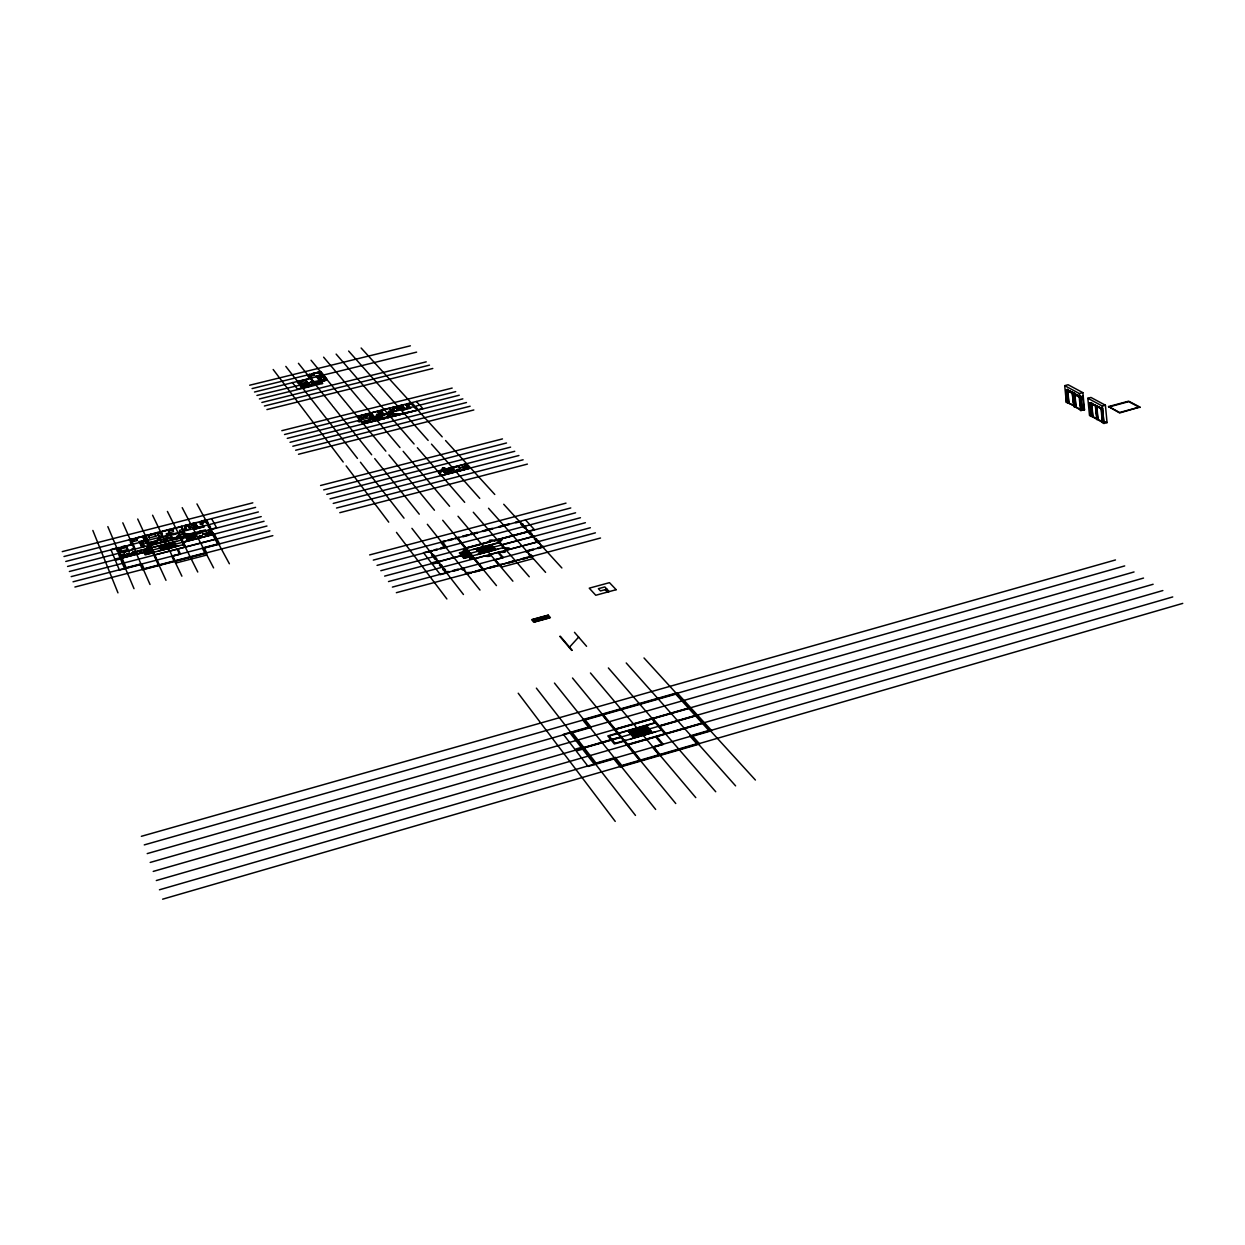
<?xml version="1.0" encoding="UTF-8"?>
<svg xmlns="http://www.w3.org/2000/svg" width="1245" height="1245" viewBox="0 0 1245 1245"><rect width="100%" height="100%" fill="white"/><g stroke="black" fill="none" stroke-linecap="round" stroke-linejoin="round"><path stroke-width="1.5" d="M486.795 551.862L486.935 549.154L488.849 551.317M486.313 551.986L486.468 549.278M484.118 549.372L484.258 546.679M167.515 548.718L168.464 546.166L169.507 548.205M166.348 546.259L167.281 543.723L168.324 545.746M167.048 548.827L167.997 546.29M165.881 546.384L166.814 543.847M406.757 406.212L409.231 405.745L406.804 406.352M444.278 467.964L442.66 468.385L445.228 469.054L444.278 467.964L443.609 469.458L442.551 468.26M150.194 544.33L151.112 543.816M309.414 384.596L307.157 385.125M307.048 384.938L309.367 384.456M359.961 420.265L359.229 421.588L358.451 420.654L360.739 421.215M322.237 376.472L323.669 376.114L321.552 375.632L322.237 376.472L322.984 375.274L316.915 376.768L318.533 379.211L316.028 376.208L320.307 375.165L318.206 372.582M187.793 533.996L186.096 534.432L188.4 535.179L187.793 533.996L186.703 535.615L185.521 533.296M402.664 406.804L403.333 405.808L400.672 406.041M400.532 406.088L399.863 407.068L402.664 406.648M140.078 542.664L145.587 541.248L146.085 542.322L147.221 540.672M321.739 374.216L321.615 374.278M195.792 524.939L193.846 524.923M196.648 523.865L193.893 523.927M193.738 523.989L192.773 525.203L195.636 525.001M190.781 527.662L189.52 528.067M185.038 529.592L186.33 529.156M184.369 528.285L185.661 527.849M310.923 384.643L311.873 383.693M313.507 384.456L314.456 383.522L311.826 383.849M133.651 553.029L134.429 552.266L132.437 552.313M134.164 553.262L135.487 551.971L132.701 552.049M397.544 408.049L397.98 408.376M464.805 557.635L469.318 553.932L470.999 555.986L464.805 557.635L463.124 555.581L469.318 553.932M462.658 554.99L467.171 551.317L468.836 553.356L462.658 554.99L460.992 552.951L467.171 551.317M156.932 543.131L150.287 544.594M450.815 469.785L450.379 469.692M454.238 467.902L456.012 466.564L456.666 467.28L453.6 467.186L456.666 467.28M398.151 414.99L400.408 414.414L397.606 414.367L413.449 411.146M197.519 534.043L199.636 532.595L200.056 533.389L197.099 533.249L200.056 533.389M205.97 530.666L205.534 529.872L188.415 534.276L191.356 534.416L190.952 533.623L188.82 535.07L188.135 533.747L185.598 534.401M139.533 542.509L141.712 541.046L142.07 541.84L139.16 541.699L141.868 547.037M316.479 376.768L318.627 376.239L316.028 376.208M392.377 409.014L393.202 408.78M189.754 526.464L188.835 526.744M397.264 408.142L396.455 408.376M647.633 727.08L638.312 729.741M194.594 535.568L194.609 535.381M195.403 533L195.309 532.844M393.062 410.352L394.572 410.336M397.373 409.418L398.4 409.356M492.491 545.824L484.663 547.893M487.464 550.243L494.716 548.422M190.08 527.927L189.629 528.3M165.756 545.357L159.376 546.913M174.393 543.038L166.814 544.999M168.589 547.193L175.592 545.481M447.313 470.283L449.103 470.345M189.94 527.226L190.765 527.429M393.98 409.652L394.12 409.823M142.817 544.423L143.642 543.94L142.926 542.244M190.08 536.579L191.792 536.673M398.431 409.838L395.038 410.85L393.031 408.578L395.988 407.846L397.995 410.119M159.438 889.786L1172.743 596.931M162.613 899.186L1182.75 603.389M629.176 732.371L637.736 729.912L636.849 730.006M581.259 747.436L574.879 749.272L563.362 734.317L588.48 727.142L582.52 719.688L677.062 692.796L711.72 730.706L692.718 736.2L699.674 744.012L620.352 767.013L613.925 758.983L588.107 766.438L576.217 751L582.598 749.179M583.889 747.482L610.875 739.732M611.933 739.421L620.368 736.993M659.227 725.835L695.208 715.517M153.228 871.422L1153.119 584.263M584.216 747.918L611.233 740.153M612.275 739.857L620.726 737.429M659.601 726.271L695.581 715.922M633.16 735.966L640.957 733.725M642.42 733.461L641.533 733.57L650.886 730.877M624.508 740.448L625.753 740.355M661.391 729.835L660.519 730.348M615.077 743.296L623.543 740.853M624.694 740.666L661.577 730.052M623.901 741.289L615.419 743.716L608.821 735.593L617.224 733.18M624.29 741.771L625.348 741.46M626.064 743.934L627.122 743.623M665.857 733.476L702.055 723.034M156.31 880.542L1162.861 590.55M627.091 745.179L702.445 723.454M147.206 853.603L1134.039 571.953M614.096 729.368L688.438 708.094M150.194 862.443L1143.517 578.069M653.065 718.738L688.812 708.498M614.625 730.006L615.668 729.71M616.353 732.122L617.411 731.811M618.532 733.196L655.181 722.676M609.163 736.013L617.582 733.601M618.718 733.398L655.368 722.894M141.37 836.313L1115.473 559.954M144.264 844.904L1124.702 565.915M578.629 637.129L569.214 647.478M606.953 589.165L600.479 590.939L598.378 588.683L604.837 586.924L609.225 591.593M189.738 527.289L190.641 527.382M1108.564 406.555L1119.613 412.484L1139.829 407.037L1119.66 412.966L1108.564 406.555L1128.639 401.17L1139.829 407.037M1098.028 419.192L1096.627 419.378L1098.028 419.192L1096.767 405.745M1102.432 422.288L1103.833 422.117L1102.572 408.625L1090.246 402.898L1091.523 416.297L1102.665 422.428L1101.405 408.936M1102.572 408.625L1101.156 408.811L1102.276 422.537L1103.941 423.456L1107.054 422.615L1105.42 405.216L1090.931 397.451L1087.85 398.275L1089.499 415.503L1091.134 416.406L1089.857 403.006L1102.354 408.858L1090.527 403.411M449.025 571.595L446.659 571.548M452.666 570.63L458.113 569.167M460.93 568.42L463.249 567.798L464.727 569.634M533.187 549.107L525.608 551.13L526.666 552.329M537.622 547.924L541.342 546.679M392.393 587.095L595.406 532.844M449.492 572.202L440.372 574.645L432.295 564.141L437.633 562.724M453.133 571.222L458.596 569.774M461.413 569.012L462.938 570.117M533.716 549.699L527.896 551.255L528.44 551.862M538.151 548.516L543.816 546.991L543.1 546.213M1068.941 402.649L1067.572 402.82L1075.12 406.041L1073.828 392.798L1066.28 389.638L1067.805 402.944L1068.941 402.649L1067.65 389.467L1066.514 389.778M1080.847 410.119L1082.232 409.947L1080.94 396.641L1073.392 393.482L1074.684 406.726L1076.053 406.555L1074.762 393.311L1073.626 393.607M1076.053 406.555L1074.917 406.85L1073.595 392.673L1072.443 392.984L1073.75 406.212L1075.12 406.041M470.812 572.373L467.108 572.607M475.263 571.19L484.461 568.716M489.721 567.315L495.059 565.884M497.533 565.214L500.863 564.327M508.816 562.195L514.138 560.779M521.577 558.787L527.04 557.324M529.436 556.671L530.323 556.437L529.016 554.974M471.015 572.638L529.67 556.935M396.346 592.698L600.526 538.011M471.295 572.98L466.299 574.318L465.319 573.089M475.761 571.797L484.959 569.323M490.219 567.922L495.572 566.491M498.047 565.821L501.362 564.934M509.329 562.802L514.652 561.37M522.091 559.378L527.569 557.916M529.965 557.278L532.627 556.562L530.79 554.492M1079.228 397.108L1080.504 410.399L1084.519 409.792L1082.87 392.657L1068.117 384.752L1064.708 385.654L1066.374 402.633L1065.704 389.794L1072.116 393.264L1074.108 406.882L1072.816 393.638L1079.228 397.108L1082.668 396.19L1083.959 409.481M1095.647 406.43L1096.798 406.119L1095.398 406.306L1096.876 419.503M1080.504 410.399L1084.519 409.792M533.327 558.585L502 566.989L500.459 565.168M1087.85 398.275L1102.307 406.041L1105.42 405.216M1108.61 407.037L1128.686 401.653L1139.875 407.52M1091.523 416.297L1092.923 416.126L1091.647 402.726L1090.495 403.038L1091.772 416.437L1092.923 416.126M465.116 548.158L490.079 541.528M494.14 540.454L527.584 531.584M380.814 570.708L580.45 517.733M465.474 548.594L490.328 541.824L489.254 540.377A4.015 1.447 -10.6 0 1 494.125 540.61L494.187 540.703M494.389 540.735L497.346 540.595M497.782 539.848L527.833 531.864M466.455 548.843L466.019 548.889A4.031 1.463 -10.8 0 0 463.389 551.177L467.513 550.134M497.626 540.579L501.688 539.49A4.015 1.447 -10.5 0 1 498.965 541.746M467.248 550.757L460.199 552.64L464.712 558.196L471.808 556.297M460.432 552.92L467.497 551.053M468.307 550.741L499.074 542.571M468.431 550.881L469.194 550.508M499.198 542.711L473.162 549.45M477.006 549.932L483.527 548.205M436.715 561.542L431.377 562.958L423.502 552.733L431.735 550.555M438.831 561.511L461.444 555.488M462.331 555.254L469.412 553.371M502 544.703L532.222 536.673M384.627 576.108L585.383 522.713M1073.828 392.798L1072.692 393.109L1073.984 406.337M479.839 552.375L486.39 550.632M1064.708 385.654L1079.415 393.576L1082.87 392.657M472.4 555.706L473.396 555.612M503.307 547.473L502.56 547.847M464.478 557.9L471.575 556.001M472.509 555.846L503.431 547.613M472.088 556.639L472.976 556.39M504.303 548.267L504.707 548.173A4.046 1.478 -10.5 0 1 509.501 548.438L505.439 549.574M1079.571 396.828L1080.707 396.517L1081.998 409.807M388.487 581.571L590.363 527.74M473.987 558.958L485.363 555.815A4.062 1.478 -10.6 0 0 490.265 556.033L489.114 554.663M489.223 554.788L500.148 551.722M504.241 550.788L537.171 542.104M364.287 422.678L363.633 423.269L364.801 423.3M369.64 554.912L566.008 503.136M444.963 540.844L440.481 542.026L443.189 545.419M448.107 540.003L452.34 538.898M455.001 538.182L458.736 537.202M462.658 536.159L468.26 534.681M470.719 534.027L477.162 532.331M482.438 530.93L492.289 528.331M498.934 526.588L504.676 525.063M505.921 524.736L508.785 523.974M515.352 522.246L520.659 521.655M373.313 560.11L570.77 507.944M445.414 541.404L442.675 542.135L444.947 544.952M448.573 540.579L452.791 539.458M455.452 538.758L459.203 537.762M463.124 536.719L468.727 535.241M471.186 534.587L477.629 532.891M482.92 531.49L492.771 528.892M499.416 527.133L505.159 525.608M506.419 525.281L509.267 524.534M515.85 522.791L518.947 522.106M434.178 549.901L436.979 549.154M440.325 548.267L444.185 546.664M377.048 565.386L575.579 512.8M432.186 551.13L431.284 551.831M434.629 550.477L437.431 549.73M440.777 548.843L446.784 547.255L445.943 546.213M529.187 530.977L534.385 529.607L525.468 519.912M145.852 554.383L152.73 552.609M153.555 552.329L183.544 544.579M152.855 552.889L145.976 554.663L143.611 549.45L150.458 547.691M153.617 552.453L154.411 552.095M182.75 544.937L183.606 544.719M152.995 553.2L153.851 552.982M153.633 554.57L154.489 554.352M185.661 546.882L215.136 539.256M71.183 576.622L266.959 526.012M336.508 508.038L523.118 459.778M73.035 581.804L269.885 530.806M339.792 512.691L527.398 464.105M74.902 587.033L272.842 535.646M206.872 554.99L176.494 562.88L175.669 561.184M132.593 538.992L129.215 539.49L129.589 540.33M141.121 536.813L146.817 535.35M150.209 534.478L153.711 533.576M157.539 532.455L156.045 532.829M162.239 531.382L165.18 530.479M176.79 527.662L173.148 528.596M180.027 526.822L182.003 526.324M195.932 522.604L190.034 524.114M63.993 556.515L255.599 507.369M323.684 489.892L506.513 442.987M132.561 539.225L131.285 539.91M135.938 538.354L139.922 537.342M141.339 536.968L181.972 526.542M184.898 525.795L188.026 525.001M190.205 524.441L195.979 522.962M201.519 521.53L205.3 521.079M130.663 540.112L130.958 541.451M157.617 533.545L161.585 532.953L160.138 532.891M168.76 530.681L172.744 530.105L171.281 530.028M206.374 520.846L206.437 521.842M131.783 540.735L133.059 540.408M145.385 537.109L143.44 537.607L145.743 537.902M188.602 526.308L190.08 526.09M132.017 541.264L133.293 540.937M185.521 527.6L184.556 527.864M188.96 526.993L190.438 526.775M132.141 541.824L133.526 541.466M158.551 535.521L162.348 534.541L161.087 531.911M169.725 532.658L173.522 531.677L172.215 529.047M193.784 526.479L196.959 525.655M207.51 522.947L208.786 525.312M143.798 539.412L146.35 538.758M169.398 532.953L166.239 533.763L167.203 535.755L170.378 534.93M182.657 529.545L179.513 530.354L180.509 532.331L183.669 531.522M194.734 526.448L197.115 525.67M185.614 529.141L186.205 528.923M144.171 540.206L146.708 539.552M194.998 527.226L197.348 526.619M139.16 541.699L144.249 540.392L142.552 536.657M185.069 529.81L186.548 529.592M118.882 547.504L110.898 549.559L114.882 559.161L120.049 557.822M121.823 546.757L125.823 545.73M129.464 544.796L131.254 544.112M195.387 527.973L200.243 526.713M200.601 526.635L203.433 525.872M65.767 561.464L258.384 511.944M326.828 494.358L510.59 447.126M133.277 544.407L117.948 548.345L120.049 553.325M195.901 528.674L203.215 526.806L202.951 526.028M159.765 538.042L184.322 531.88L181.645 526.635M195.169 529.094L203.947 526.837M159.936 538.416L160.138 539.832M146.085 542.322L147.781 541.871L145.525 541.108M118.446 549.512L126.974 547.318L127.908 549.481L119.364 551.691M148.264 541.902L145.727 542.555L145.042 541.077M147.735 542.291L145.603 543.069L147.953 542.758M160.449 539.49L157.041 540.314A3.253 1.074 -13 0 1 159.702 538.525M120.329 550.041L118.913 549.652M149.089 542.664L161.648 539.583M172.993 539.303L171.779 536.828L170.456 537.202L170.97 538.245A3.237 1.074 -13 0 1 167.344 538.058L164.869 538.634L165.367 539.692A3.253 1.074 -13 0 1 161.757 539.505M119.458 550.586L120.454 550.337M141.105 544.952L144.093 544.189L143.05 541.902M149.151 542.804L171.857 536.968M179.047 535.117L184.82 533.794L183.653 534.883M183.513 534.229L184.711 534.51M209.985 527.522L210.327 529.032M118.057 551.395L118.742 553.013M119.753 551.317L120.765 551.053M147.128 544.189L148.669 543.8M135.316 549.014L131.783 549.636A3.268 1.089 -13.3 0 1 134.507 547.816L132.95 543.676M141.199 546.041L141.51 546.01A3.268 1.089 -13.2 0 1 145.011 546.228L141.712 547.364M147.579 544.765L148.279 544.003M149.742 544.081L156.979 542.213L157.43 543.162M179.7 536.253L176.65 536.984A3.237 1.074 -12.9 0 1 179.296 535.194M147.455 544.89L148.98 544.501M188.415 534.276L190.952 533.623M165.772 540.408L163.982 541.466M159.842 542.369L161.165 542.026M182.47 536.548L183.793 536.221M211.557 529.078L216.599 527.771L211.588 518.651M67.557 566.459L261.217 516.582M330.018 498.856L514.73 451.297M149.524 545.652L180.338 538.182M180.914 537.42L210.078 529.903M438.162 471.155L465.988 463.996M119.006 553.636L119.551 554.928M208.724 530.526L209.72 530.261M464.758 464.572L465.708 464.323M180.587 538.167L184.54 537.14A3.828 1.276 -12.9 0 1 181.428 539.272L181.194 539.365M188.228 536.813L191.279 536.035M192.446 535.599L194.983 534.945M209.113 531.226L210.094 530.977M445.477 470.532L448.387 469.785M449.476 469.381L451.888 468.742M465.35 465.21L465.863 464.338M188.042 536.937L191.528 536.05M209.253 531.506L210.249 531.257M448.714 469.925L445.337 470.641L444.512 469.661M466.517 465.225L465.568 465.459L467.093 465.863M121.185 554.788L124.656 554.118L122.135 554.772M192.85 536.393L195.403 535.739M211.603 531.397L212.739 532.611M438.038 471.839L441.788 470.875A3.688 1.229 -10.8 0 1 439.189 472.835L438.971 472.929M450.114 470.096L452.542 469.474M190.563 537.171L192.088 536.766M202.919 534.105L209.3 532.471L208.211 530.448M209.642 532.222L210.623 531.957M447.967 470.812L449.429 470.439M151.408 547.675L176.634 541.326M143.735 549.73L150.583 547.956M151.47 547.8L181.303 540.112L180.447 540.33M191.045 537.731L191.714 536.968M448.605 471.326L449.087 470.626M122.337 555.581L124.733 554.959M185.365 536.268L186.75 539.023L192.477 537.544L191.076 534.805M190.252 538.136L195.932 536.766L194.453 533.934M444.574 472.54L450.036 471.139L447.858 468.665M120.174 556.437L120.532 557.262M190.111 538.167L190.656 539.225A3.253 1.089 -12.8 0 1 186.999 539.038L184.929 536.377M200.725 535.661L199.465 536.268M447.998 471.808L453.351 470.392L451.079 467.84M457.958 469.334L456.837 469.894M208.133 534.136L209.222 533.856M465.116 467.855L466.159 467.591M122.664 556.359L127.644 555.083M128.002 554.99L130.912 554.212M183.202 541.98L212.522 534.416L211.977 533.42L205.627 535.054L206.156 536.066M468.867 467.171L462.813 468.727L463.622 469.63M123.13 557.106L130.616 555.177M121.948 557.791L143.875 552.142M144.731 551.909L151.594 550.15M441.742 475.279L469.692 468.073M69.362 571.517L264.065 521.266M333.24 503.416L518.9 455.514M122.057 558.071L144 552.406M144.856 552.189L151.719 550.414M183.342 542.26L212.662 534.696M120.516 558.927L115.334 560.266L119.411 570.101L140.311 564.685L142.552 569.79L206.857 553.091L204.258 548.111L219.711 544.112L214.078 533.731M161.181 549.201L167.53 547.567M62.25 551.628L252.828 502.824M320.572 485.488L502.466 438.909M372.224 419.051L369.174 419.783A2.926 0.903 -11.1 0 1 371.321 418.304L372.38 419.238M362.155 421.806L382.402 416.717L384.051 418.662M390.027 416.032L387.039 416.748A2.926 0.903 -11 0 1 389.156 415.27L393.902 413.838L395.505 415.659M362.233 421.915L378.293 417.76M378.464 417.791A2.926 0.903 -11 0 0 381.919 417.869L381.219 417.044L382.495 416.826M388.907 415.207L394.105 414.056M393.311 414.834L393.793 414.212M393.218 414.927L394.572 414.601M394.976 414.523L397.233 413.947L398.244 415.099M363.058 422.911L369.516 421.292L370.123 422.039M375.757 420.11L377.453 419.69M376.052 420.079L377.219 419.783M362.917 423.845L384.534 418.413M388.051 417.526L416.997 410.243M290.038 442.302L462.844 398.851M292.824 446.239L466.47 402.524M295.656 450.239L470.128 406.228M298.504 454.269L473.831 409.963M281.821 430.692L452.168 388.067M284.529 434.521L455.686 391.63M397.03 406.399L402.306 405.076M362.248 415.41L360.568 416.157M370.979 413.231L368.691 414.305M368.318 414.398L371.959 413.854L370.574 413.838M378.278 411.908L381.919 411.364L380.519 411.332M380.986 411.348L378.651 411.815M396.143 408.033L397.513 407.831M396.922 408.92L398.431 408.874M369.625 415.954L373.018 415.099L371.259 413.029M379.351 413.698L376.519 414.398L377.858 415.954L380.674 415.254M379.6 413.449L382.978 412.609L381.203 410.539M391.195 410.726L388.378 411.426L389.716 412.982L392.548 412.266M401.092 408.064L404.174 407.473M376.581 415.083L376.939 415.488M388.44 412.111L388.798 412.515M402.384 408.64L404.485 408.111M402.898 409.216L407.255 408.127M407.566 408.049L410.087 407.395M287.268 438.38L459.249 395.225M374.34 417.168L392.782 412.531L389.265 408.531M371.368 418.04L393.249 412.546L389.638 408.438M371.15 418.32L367.882 413.885M361.206 421.215L358.933 421.79L357.984 420.639M266.912 409.589L432.778 368.473M319.763 374.48L321.895 373.951M320.214 375.041L322.346 374.512M254.494 392.019L416.608 352.133M311.266 378.278L298.395 381.437L301.072 384.876M299.018 382.246L306.192 380.488L307.375 381.982L300.185 383.756M324.105 376.114L321.957 376.644L321.117 375.632M323.684 376.41L321.941 377.017L323.965 376.737M299.921 382.775L300.761 382.573M300.076 382.978L300.916 382.775M318.269 378.449L320.774 377.826L319.483 376.255M300.465 383.476L301.057 382.775M324.758 377.437L323.358 377.826M312.806 380.628L310.861 377.764M323.669 377.78L324.743 377.951M323.871 378.247L325.147 377.92M313.647 381.312L310.814 381.982A2.77 0.794 -11.4 0 1 312.915 380.628L313.818 381.452M256.937 395.459L326.672 378.729M300.87 386.012L300.418 385.063M305.025 385.203L302.302 385.872L303.656 387.771M326.875 379.725L323.84 380.441A3.253 0.934 -11.3 0 1 326.283 378.853L327.061 379.647M303.142 385.841L305.243 385.312L306.457 386.946M326.968 380.13L321.21 381.546L322.751 383.429L259.396 398.945M319.218 382.137L320.572 381.81M321.366 381.733L326.672 379.772M303.453 386.401L305.461 385.903M303.873 386.93L308.62 386.401M308.355 385.825L311.421 385.857M301.804 388.02L297.462 389.094L292.357 382.48M303.78 387.771L311.343 385.903M261.87 402.462L426.226 361.844M264.376 406.01L429.478 365.143M249.685 385.219L410.368 345.814M309.491 374.278L307.344 375.508M312.339 373.578L315.685 372.769M316.884 372.473L320.743 371.524M252.081 388.596L320.899 371.695M309.787 374.652L308.776 375.165M315.981 373.126L312.417 373.842M317.179 372.831L321.039 371.882L326.299 378.262M310.13 375.087L308.962 375.383L310.332 377.095M309.351 375.725L310.425 375.461M308.962 376.192L308.137 375.352M309.647 376.099L310.721 375.834M309.849 376.488L311.017 376.208L310.254 375.103M314.674 375.196L311.483 376.083L310.596 374.978L313.444 374.278L314.331 375.383M142.303 544.547L140.452 542.882M156.123 542.524L157.041 542.944M368.769 421.557L369.718 421.868M319.342 378.122L317.366 377.002M394.307 410.881L393.544 410.897M401.279 406.166L403.115 405.979M392.471 409.294L392.175 409.325M194.516 524.098L196.477 523.927M310.985 384.674L313.367 384.503M131.55 553.2L133.48 553.091M131.27 553.449L133.993 553.325M460.992 552.951L468.836 553.356M463.124 555.581L470.999 555.986M395.443 414.523L397.777 415.083L396.953 414.149L396.252 415.456L394.665 413.636M1066.28 389.638L1073.065 393.249L1074.311 406.057L1068.381 402.804L1067.121 390.043M1073.392 393.482L1080.178 397.093L1081.423 409.963L1075.493 406.71L1074.233 393.887M1090.246 402.898L1101.778 409.014L1103.008 422.133L1097.779 419.269L1096.518 405.621M1105.389 421.697L1107.054 422.615M1074.684 406.726L1081.096 410.243L1079.804 396.953M606.019 589.43L608.291 591.842M605.101 589.679L607.373 592.091M416.344 401.497L422.926 408.64L418.196 409.527M413.044 403.894L413.885 404.812M415.597 406.695L417.153 408.407M522.667 523.834L523.414 524.674M524.456 525.81L526.059 527.553M528.72 530.463L532.191 534.276M533.389 535.583L534.603 536.906M536.144 538.587L536.984 539.521M537.856 540.47L539.645 542.431M361.128 348.009L398.789 389.28M399.489 390.043L442.193 436.839M445.57 440.543L494.779 494.467M503.727 504.272L561.869 567.969M644.007 657.967L755.404 780.039M519.694 521.92L542.104 546.477M410.881 403.536L407.053 403.753M411.55 404.267L412.391 405.185M414.103 407.068L415.659 408.78M465.77 463.762L467.715 465.91L459.654 467.98L457.927 466.066M468.431 466.673L469.91 468.307L441.944 475.528L439.563 472.773M520.939 524.301L521.702 525.125M522.729 526.261L524.332 528.02M526.977 530.93L530.448 534.743M531.646 536.05L532.844 537.373M534.385 539.054L535.241 539.988M536.113 540.937L537.887 542.898M464.214 464.51L465.863 466.33L459.794 467.902L458.144 466.066M410.228 407.395L410.85 408.08L402.929 410.119L400.999 408.127M409.652 407.52L403.536 409.776L401.886 408.08M404.065 407.348L405.683 409.231M348.647 351.059L385.592 392.564M386.261 393.327L428.155 440.403M431.486 444.138L479.761 498.389M488.538 508.256L545.59 572.358M626.219 662.962L735.608 785.875M527.444 552.126L529.794 554.756M452.838 470.408L450.332 470.159L450.97 470.875L448.667 468.462M395.101 406.741L392.191 407.473M448.262 468.556L450.55 471.155M447.702 468.774L448.511 469.692M445.726 469.069L444.574 467.746L442.146 468.369L443.313 469.692M447.78 471.731L448.62 472.68A3.144 1.043 -10.7 0 1 444.838 472.555L444.792 472.509M444.263 469.645L445.134 470.641M389.701 408.095L356.973 416.624L363.089 424.063M394.291 413.745L395.972 415.659M442.411 470.065L444.73 472.618L442.006 470.174M393.747 416.032L392.408 416.359M497.533 539.552L498.233 540.361M499.385 541.684L504.91 548.065M506.077 549.403L506.777 550.212M652.707 718.318L666.215 733.896M389.203 415.021L390.774 416.842M336.134 354.109L372.348 395.863M373.018 396.641L414.087 443.983M417.355 447.733L464.696 502.326M473.302 512.255L529.265 576.762M608.369 667.958L715.735 791.742M389.732 416.063L390.401 416.935M438.754 472.991L441.135 475.73M498.498 541.917L504.023 548.298M504.132 550.648L505.299 552.017A4.062 1.478 -10.5 0 1 500.35 551.768M574.49 632.335L586.582 646.311M387.989 417.604L388.191 417.682A3.439 1.058 -11 0 0 383.942 417.557L384.783 418.538M384.378 414.663L384.44 414.741A2.91 0.887 -11 0 0 380.954 414.616L381.655 415.441M498.591 548.905L477.38 554.554M655.788 731.718L630.499 738.985M498.825 552.329L503.353 557.62L495.339 559.768L499.51 564.701M656.737 736.635L663.398 744.401L653.812 747.171L659.943 754.423M377.826 411.395L381.281 415.425M377.453 411.488L380.908 415.519M382.106 416.919L383.678 418.756M491.557 544.75L493.409 546.897M493.783 547.333L495.65 549.512M646.279 725.493L648.987 728.652M649.516 729.29L652.24 732.465M497.938 552.562L502.217 557.573M655.679 736.931L661.951 744.277L652.38 747.047L658.885 754.735M490.592 544.999L492.444 547.162M492.818 547.598L494.67 549.761M645.128 725.819L647.82 728.979M648.365 729.617L651.088 732.807M489.627 545.263L491.479 547.411M491.853 547.847L493.705 550.025M643.976 726.162L646.669 729.321M647.213 729.943L649.937 733.134M488.662 545.512L490.514 547.675M490.872 548.111L492.724 550.29M642.825 726.489L645.517 729.648M646.062 730.286L648.769 733.461M547.224 615.419L549.372 617.94M487.698 545.777L489.534 547.94M489.907 548.36L491.759 550.539M641.673 726.815L644.365 729.975M644.91 730.613L647.618 733.803M546.181 615.699L548.329 618.22M486.733 546.026L488.569 548.189M488.943 548.625L490.795 550.804M640.521 727.142L643.214 730.317M643.758 730.939L646.451 734.13M377.764 418.009L379.227 419.736M377.391 418.102L378.853 419.845M545.139 615.979L547.286 618.516M485.768 546.29L487.604 548.454M487.978 548.889L489.814 551.053M639.37 727.485L642.062 730.644M642.591 731.282L645.299 734.472M544.112 616.259L546.244 618.796M376.223 418.289L376.924 419.114A2.926 0.903 -11.1 0 1 373.469 419.051L373.298 419.005M486.639 548.703L484.803 546.539L484.694 549.216M638.218 727.811L640.895 730.971M644.147 734.799L641.44 731.609L641.673 735.297M560.312 636.257L572.202 650.31M374.465 417.137L374.543 417.246A2.926 0.903 -11.1 0 0 370.932 417.137L371.632 417.946M543.069 616.555L545.201 619.076M559.83 636.382L571.72 650.435M323.607 357.175L359.089 399.163M359.743 399.941L399.987 447.577M403.178 451.344L449.585 506.264M458.02 516.255L512.893 581.182M590.457 672.985L695.784 797.625M494.203 559.705L498.607 564.934M542.026 616.835L544.158 619.372M482.873 547.053L484.165 548.578M485.068 549.652L486.359 551.193M635.915 728.465L637.798 730.706M639.136 732.278L641.035 734.519M540.984 617.115L543.131 619.652M481.908 547.318L483.729 549.481M484.087 549.917L485.939 552.095M634.763 728.792L637.44 731.967M637.969 732.605L640.661 735.795M539.956 617.411L542.089 619.932M480.928 547.567L482.764 549.73M483.122 550.165L484.959 552.36M633.612 729.134L636.288 732.293M636.817 732.931L639.51 736.137M538.914 617.691L541.046 620.228M367.508 413.978L372.006 419.332M373.562 421.09L372.224 421.433M479.963 547.831L481.784 549.994M482.157 550.43L483.994 552.609M632.46 729.461L635.121 732.636M635.666 733.274L638.343 736.464M537.871 617.971L540.003 620.508M478.998 548.08L480.819 550.259M481.177 550.695L483.013 552.873M631.308 729.788L633.97 732.963M634.499 733.601L637.191 736.807M536.828 618.251L538.96 620.788M478.033 548.345L479.854 550.508M480.212 550.944L482.048 553.138M630.157 730.115L632.818 733.289M633.347 733.928L636.024 737.133M365.61 414.445L367.353 416.53L361.315 418.04L359.603 415.954M535.786 618.547L537.918 621.084M365.392 414.943L363.384 415.456M477.068 548.594L478.874 550.772M479.247 551.208L481.068 553.387M629.005 730.457L631.651 733.632M632.195 734.27L634.857 737.46M534.759 618.827L536.875 621.364M476.104 548.858L477.909 551.021M478.267 551.457L480.103 553.651M627.853 730.784L630.499 733.959M631.028 734.597L633.705 737.803M533.716 619.107L535.832 621.644M532.673 619.403L534.79 621.94M357.72 416.421L363.664 423.658M457.911 538.105L465.988 547.924M467.762 550.072L468.82 551.364M470.019 552.811L470.797 553.76M471.995 555.223L473.1 556.562M474.874 558.709L483.356 569.012M603.374 714.77L615.154 729.072M619.279 734.099L615.497 729.492L652.022 719.034L664.799 733.772L627.791 744.432L623.932 739.748M621.037 736.215L622.173 737.6M628.149 744.868L640.63 760.026M468.602 551.426L469.801 552.873M470.579 553.823L471.777 555.286M619.014 734.161L620.773 736.293M621.909 737.678L623.667 739.826M466.315 548.874L467.357 550.134M311.048 360.241L345.783 402.477M346.437 403.255L385.857 451.172M388.969 454.97L434.443 510.232M442.706 520.27L496.459 585.601M572.498 678.011L675.755 803.523M468.167 551.535L469.349 552.998M470.143 553.932L471.341 555.394M618.485 734.317L620.243 736.449M621.379 737.834L623.138 739.981M320.339 372.053L325.957 378.9M457.039 538.338L465.77 548.967M466.875 550.306L467.933 551.597M469.132 553.045L469.91 553.994M471.124 555.457L472.213 556.795M473.333 558.165L482.469 569.261M602.331 715.066L618.236 734.394M619.979 736.526L621.115 737.912M622.873 740.044L639.556 760.337M319.436 376.504L320.323 377.593M319.202 380.13L321.926 379.243A2.755 0.794 -11.3 0 0 318.72 379.196M322.019 383.6L320.494 381.717L314.736 383.133L316.106 384.829M459.312 552.873L463.825 558.429M607.762 735.888L614.361 744.028M319.047 382.091L319.654 382.822A2.77 0.809 -11.3 0 1 316.432 382.791L315.172 383.133L316.463 384.752M310.923 378.356L313.382 381.437M444.169 545.154L445.181 546.415M463.934 569.837L466.33 572.824M298.442 363.322L332.462 405.792M333.084 406.586L371.679 454.783M374.729 458.596L419.254 514.185M427.346 524.301L479.979 590.052M554.461 683.069L655.664 809.452M308.091 376.441L308.9 377.453M309.554 382.573L304.527 383.818M306.052 380.55L307.188 381.982M300.652 381.888L301.772 383.32M303.049 385.888L304.262 387.444M301.772 385.794L302.566 386.806M433.353 554.476L434.521 555.97M435.517 557.246L436.917 559.052M438.178 560.67L439.734 562.662M441.228 564.576L442.271 565.915M444.512 568.794L445.601 570.179M299.22 383.522L299.843 384.689M430.505 552.033L445.881 571.766M285.821 366.403L319.093 409.123M319.7 409.916L357.455 458.393M360.459 462.237L404.018 518.169M411.924 528.347L463.451 594.503M536.377 688.143L635.479 815.413M297.446 382.417L298.426 383.678M300.341 386.152L301.119 387.148M428.778 551.333L429.525 552.298M431.579 554.943L432.746 556.437M433.742 557.713L435.143 559.519M436.404 561.137L437.96 563.129M439.438 565.059L440.481 566.382M442.722 569.276L443.796 570.661M444.87 572.031L445.772 573.198M569.65 732.527L594.581 764.57M273.169 369.5L305.694 412.469M306.301 413.262L343.215 462.019M346.141 465.895L388.736 522.153M396.486 532.393L446.877 598.969M518.216 693.232L615.232 821.389M206.981 520.643L206.452 519.679L201.348 521.204M207.479 521.577L208.117 522.744M209.425 525.141L210.607 527.32M211.385 528.767L212.008 529.919M213.004 533.093L213.424 533.856M196.959 503.914L229.376 563.767M205.814 521.997L206.452 523.18M207.744 525.577L208.927 527.755M209.705 529.203L211.23 532.02L202.764 534.198L201.643 532.082M212.381 534.167L217.704 544.018L202.266 548.018L204.849 552.982L144.047 568.763L141.805 563.674L126.15 567.72L121.605 556.982M203.573 525.872L204.055 526.76M197.13 525.841L198.297 528.067M194.625 526.526L195.761 528.674M193.691 526.542L195.014 529.094M196.196 533.171L193.255 533.031L193.675 533.825M182.206 507.664L213.595 567.891M195.418 536.766L193.053 536.471L193.473 537.28M188.042 524.767L184.665 525.639M191.917 534.587L193.395 537.451M191.497 534.696L192.975 537.56M190.89 534.914L191.419 535.926M187.544 535.848L188.026 536.813M187.295 535.832L187.855 536.922M185.1 533.405L186.345 535.864M181.225 526.744L183.84 531.864M185.863 535.832L184.68 533.514L179.187 535.226M183.902 536.268L182.424 536.657M180.774 537.155L181.179 537.964M181.817 539.21L185.801 547.146M179.389 534.868L180.572 537.202M167.421 511.446L197.768 572.015M179.669 536.206L180.136 537.311M180.961 539.427L184.805 547.1L154.738 554.865L153.353 551.877M177.724 538.4L173.771 539.412M177.49 538.213L177.428 538.089A3.828 1.276 -13 0 0 173.179 537.918L173.786 539.163M174.424 534.307L174.471 534.385A3.237 1.074 -12.9 0 0 170.845 534.152L171.359 535.194M178.844 545.792L158.271 551.099M169.507 529.374L166.799 530.214M178.082 549.154L180.509 554.118L172.744 556.126L174.969 560.748M168.433 530.012L170.97 535.163M168.013 530.121L170.549 535.272M171.421 537.077L172.573 539.412M173.911 542.026L174.891 544.049M175.094 544.454L176.105 546.493M177.21 549.372L179.513 554.056L171.748 556.064L174.098 560.966M172.962 542.26L173.958 544.298M174.16 544.703L175.156 546.742M172.028 542.509L173.024 544.532M173.226 544.937L174.222 546.991M171.094 542.742L172.09 544.781M172.277 545.185L173.273 547.224M170.16 542.991L171.141 545.014M171.343 545.434L172.339 547.473M169.227 543.225L170.207 545.263M170.409 545.668L171.39 547.707M166.55 538.322L167.624 540.532M166.13 538.431L167.203 540.641M168.277 543.474L169.258 545.512M169.46 545.917L170.456 547.956M165.694 540.548L164.044 540.968M152.59 515.228L181.894 576.17M165.476 544.205L166.161 545.637M166.643 546.648L167.328 548.08M164.527 544.438L165.507 546.477M165.694 546.882L166.674 548.936M163.593 544.688L164.558 546.711M164.76 547.131L165.741 549.169M160.123 538.089L159.625 537.031A3.237 1.074 -13 0 1 163.219 537.217M157.29 532.876L160.558 539.723M161.29 542.073L159.796 542.462M162.659 544.921L163.624 546.96M163.826 547.364L164.791 549.418M156.87 532.985L159.531 538.571M161.71 545.17L162.69 547.209M162.877 547.613L163.858 549.667M160.776 545.403L161.741 547.442M161.943 547.862L162.908 549.901M154.769 533.529L156.014 536.175L149.26 537.918L148.03 535.257M155.843 536.159L154.894 534.167L148.466 535.817L149.4 537.809M159.842 545.652L160.807 547.691M160.994 548.096L161.959 550.15M158.893 545.886L159.858 547.924M160.06 548.345L161.025 550.399M145.93 535.801L150.178 545.03M151.081 546.96L151.672 548.251M152.31 549.621L152.715 550.508M154.862 555.145L159.313 564.81M151.454 548.298L152.092 549.667M152.497 550.555L153.135 551.924M137.713 519.009L165.99 580.326M151.034 548.422L151.657 549.776M152.077 550.663L152.699 552.049M145.074 536.019L149.649 545.917M150.225 547.178L150.816 548.469M151.439 549.839L151.859 550.726M152.481 552.095L158.442 565.028M139.767 537L135.861 538.151M140.016 542.524L141.572 545.995M145.105 554.881L142.755 549.667L135.907 551.442L136.997 553.9M141.043 550.134L141.525 551.208A3.284 1.089 -13.2 0 1 137.899 551.021M133.635 541.404L132.966 539.879L131.425 540.221L132.53 542.711M136.405 551.457L137.432 553.792M134.507 547.816L135.036 548.796M132.857 544.516L134.818 548.983M122.804 522.807L150.023 584.481M131.628 542.991L132.017 543.863M130.18 541.684L130.834 543.147M131.052 554.212L131.456 555.145M126.803 547.411L127.706 549.481M124.578 554.134L125.589 556.484M120.391 549.061L121.263 551.146M122.026 554.85L122.975 557.106M121.076 554.865L122.212 557.527M120.609 554.647L121.232 556.11M107.848 526.619L134.009 588.667M116.018 548.251L116.407 549.154M116.625 549.683L117.403 551.519M118.898 555.099L119.52 556.562M119.878 557.418L124.64 568.747M92.846 530.448L117.964 592.853M1074.528 393.187L1075.82 406.415M1067.416 389.343L1068.708 402.524M1079.415 393.576L1081.08 410.71M1096.3 406.057L1097.53 419.129L1092.347 416.281L1091.102 403.255M1095.958 406.352L1097.203 419.425M1095.725 406.212L1096.954 419.285M1091.398 402.602L1092.674 415.986M1102.307 406.041L1103.941 423.456M640.801 731.795L641.128 735.67M638.156 727.827L638.467 731.671M637.58 727.998L637.891 731.842M146.412 539.412L145.556 539.583L146.412 539.412M144.949 539.334L144.109 539.505L144.949 539.334M129.558 553.185L126.741 553.823L129.527 553.294M202.982 523.849L200.243 524.441L202.982 523.818M410.897 403.94L405.419 404.874L410.897 403.94M451.375 469.458L452.184 469.381L451.375 469.458M205.207 521.562L199.2 522.604L205.207 521.562M193.613 533.078L194.407 532.953L193.613 533.078M192.804 535.646L193.613 535.521L192.804 535.646M151.345 550.663L146.21 554.134L145.338 552.22L152.232 552.593L151.345 550.663M150.225 548.205L145.089 551.659L144.233 549.745L151.096 550.119L150.225 548.205M615.357 757.474L596.028 763.06L572.404 732.76L591.235 727.391L585.243 719.921L675.755 694.165L708.825 730.457L689.839 735.951L696.78 743.747L621.784 765.488L615.357 757.474M649.423 728.527L630.063 734.083L649.968 729.165L649.423 728.527M616.166 589.694L595.779 595.266L589.227 588.169L609.474 582.66L616.166 589.694M548.267 615.123L531.631 619.683L533.747 622.22L550.414 617.66L548.267 615.123M1067.696 389.887L1066.56 390.183L1073.626 393.093L1067.696 389.887M493.783 546.804L477.535 551.13L493.783 546.804M1074.808 393.731L1073.672 394.027L1080.753 396.937L1074.808 393.731M473.987 557.993L469.816 559.052A4.062 1.478 -10.7 0 1 472.633 556.733L473.987 557.993M136.763 538.852L133.371 539.723L134.087 541.326L137.479 540.454L136.763 538.852M188.477 526.059L185.178 526.915L186.657 529.81L189.971 528.954L188.477 526.059M201.69 530.992L199.169 531.646L201.69 530.992M130.211 550.43L124.22 551.971L130.211 550.43M150.256 545.761L150.847 547.022L146.848 548.002A3.844 1.276 -13.2 0 1 150.023 545.87L150.256 545.761M201.815 535.661L198.733 536.455L199.231 537.42L202.312 536.626L201.815 535.661M459.063 469.318L456.137 470.081L456.915 470.952L459.856 470.19L459.063 469.318M175.265 543.956L159.5 548.018L175.265 543.956M365.874 414.943L360.132 416.39L361.423 417.946L367.182 416.515L365.874 414.943M320.774 372.815L319.14 373.22L320.774 372.815"/></g></svg>
